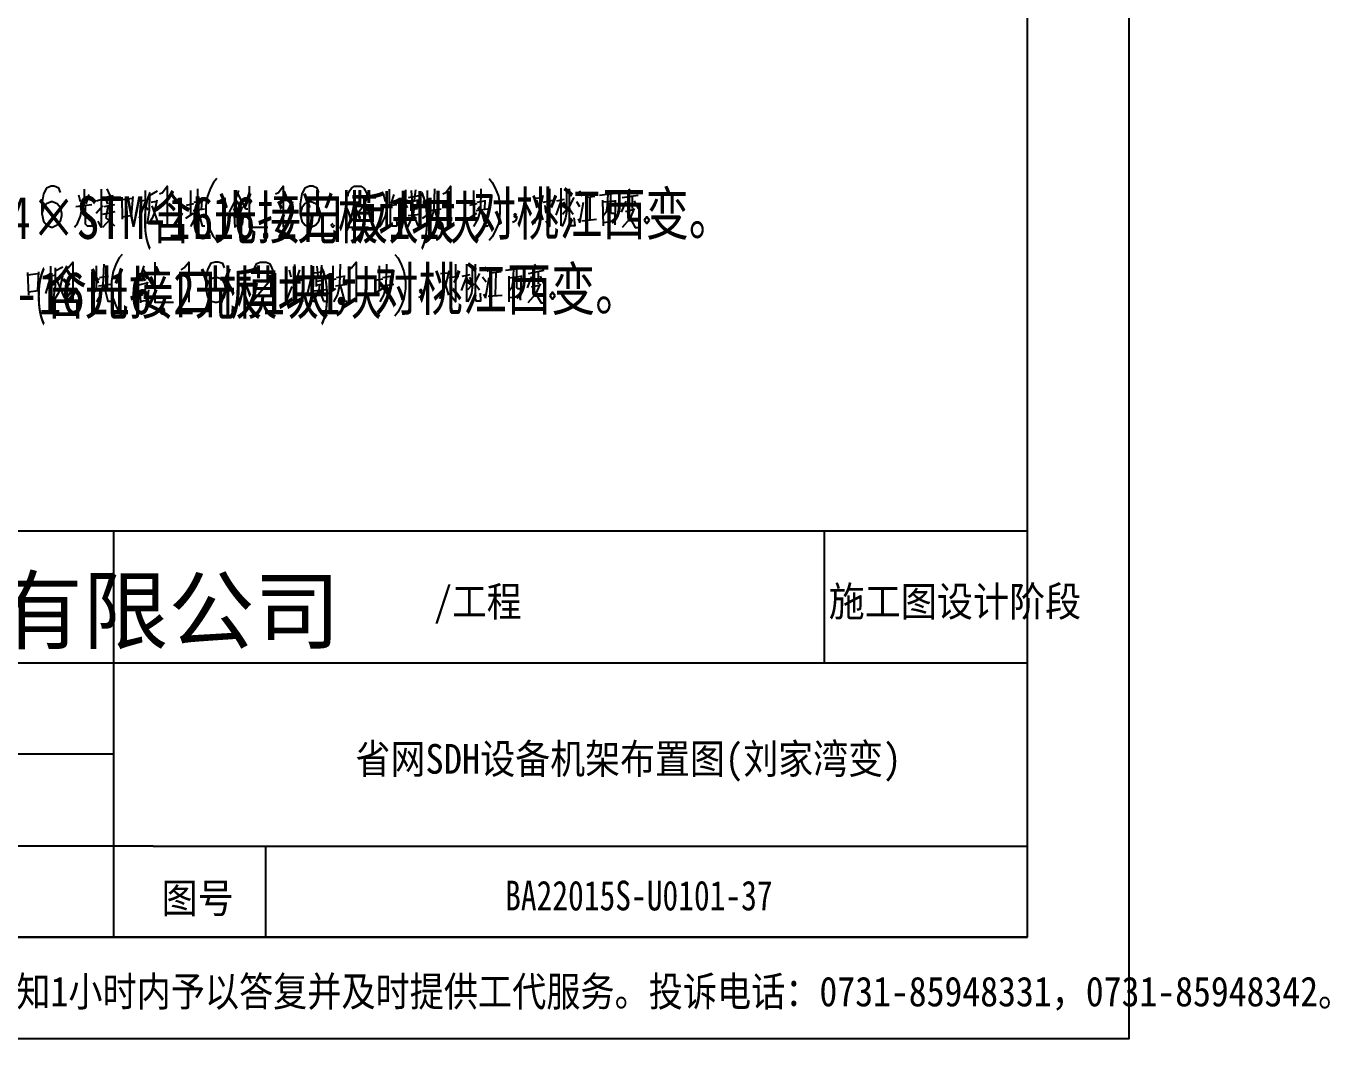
# Model space of a CAD drawing. Header units: metres. Extents: x 17 to 1264, y 17 to 859.
# Drawn here: x 899.6 to 1263.5, y 16.9 to 299.6 of the extents above; entities that cross this region are included whole.
import ezdxf

# ---------------------------------------------------------------- set-up
doc = ezdxf.new("R2010")
doc.units = ezdxf.units.M
for name, color, linetype in [('LINES', 7, 'Continuous'), ('POLYLINES', 4, 'Continuous'), ('RECTS', 7, 'Continuous'), ('TEXTS', 3, 'Continuous')]:
    doc.layers.add(name, color=color, linetype=linetype)

msp = doc.modelspace()

# ---------------------------------------------------------------- linework, layer by layer
at = {"layer": 'LINES'}
for p, q in [((1179.14, 45.22), (1179.14, 830.45)), ((914.83, 250.56), (914.39, 252.43)), ((915.83, 254.02), (915.83, 249.55)), ((916.41, 249.98), (917.27, 252.58)), ((921.02, 251.28), (919.29, 250.7)), ((921.45, 251.71), (924.04, 252.29)), ((922.46, 249.84), (922.03, 251.28)), ((922.17, 254.16), (923.03, 252.29)), ((923.32, 252.14), (923.03, 249.55)), ((926.35, 251.86), (926.49, 245.66)), ((926.35, 251.14), (929.37, 251.57)), ((926.49, 251.14), (929.37, 251.57)), ((929.08, 246.82), (929.51, 252)), ((932.83, 253.73), (932.83, 243.36)), ((934.12, 252.29), (936.28, 253.58)), ((945.5, 253.73), (945.5, 246.96)), ((958.6, 252.86), (960.91, 248.54)), ((999.93, 250.56), (999.5, 252.43)), ((1000.94, 254.02), (1000.94, 249.55)), ((1001.51, 249.98), (1002.38, 252.58)), ((1005.55, 253.87), (1005.55, 243.65)), ((1006.41, 251.71), (1009.29, 252.29)), ((1007.13, 253.73), (1007.27, 250.99)), ((1008.28, 253.87), (1007.99, 250.99)), ((1008.86, 251.14), (1008.71, 248.69)), ((1011.59, 253.73), (1011.59, 246.96)), ((1024.55, 253.73), (1024.55, 246.96)), ((1041.69, 251.57), (1043.71, 251.71)), ((1047.74, 250.85), (1049.9, 251.28)), ((1048.89, 254.3), (1048.89, 243.79)), ((1050.47, 253.87), (1050.47, 247.39)), ((1052.49, 251.71), (1051.19, 249.26)), ((1054.07, 253.58), (1054.79, 252.14)), ((1055.66, 251.71), (1058.39, 252.14)), ((1056.95, 251.86), (1056.95, 245.52)), ((1059.69, 252.43), (1064.73, 253.01)), ((1066.03, 251.71), (1070.49, 252.43)), ((1067.75, 251.86), (1067.75, 248.69)), ((1067.9, 254.16), (1068.47, 252.72)), ((1068.76, 252.14), (1068.76, 248.69)), ((917.99, 249.7), (913.53, 249.12)), ((919.15, 247.39), (921.02, 249.55)), ((921.02, 247.1), (924.47, 247.82)), ((924.33, 249.7), (921.31, 249.12)), ((922.46, 249.26), (921.88, 246.1)), ((923.32, 247.68), (922.89, 245.38)), ((932.83, 250.56), (931.24, 245.95)), ((933.69, 250.99), (931.67, 250.7)), ((932.83, 249.55), (933.69, 248.26)), ((934.55, 250.42), (935.99, 250.7)), ((946.36, 249.98), (944.35, 249.55)), ((946.22, 248.11), (949.39, 248.54)), ((946.51, 250.42), (948.52, 250.85)), ((948.67, 250.99), (948.52, 248.4)), ((957.45, 248.4), (959.75, 249.12)), ((958.46, 250.85), (959.03, 249.55)), ((959.9, 249.26), (959.03, 246.53)), ((960.91, 248.54), (961.48, 248.54)), ((1003.1, 249.7), (998.63, 249.12)), ((1005.55, 250.56), (1004.25, 245.81)), ((1004.39, 250.42), (1006.27, 250.99)), ((1005.55, 249.84), (1005.98, 248.83)), ((1006.99, 250.56), (1008.86, 250.99)), ((1006.99, 250.99), (1006.99, 247.97)), ((1006.99, 249.41), (1008.28, 249.7)), ((1006.99, 248.4), (1008.86, 248.69)), ((1012.46, 249.98), (1010.44, 249.55)), ((1012.31, 248.11), (1015.48, 248.54)), ((1012.6, 250.42), (1014.62, 250.85)), ((1014.76, 250.99), (1014.62, 248.4)), ((1025.42, 249.98), (1023.4, 249.55)), ((1025.27, 248.11), (1028.44, 248.54)), ((1025.56, 250.42), (1027.58, 250.85)), ((1027.72, 250.99), (1027.58, 248.4)), ((1042.12, 250.99), (1043.85, 245.52)), ((1043.99, 250.42), (1046.73, 250.99)), ((1044.43, 249.55), (1044.71, 247.39)), ((1048.89, 250.7), (1047.45, 246.82)), ((1048.89, 250.42), (1049.61, 248.98)), ((1049.32, 247.1), (1050.47, 248.4)), ((1049.61, 250.56), (1050.19, 249.12)), ((1051.19, 248.69), (1052.35, 247.1)), ((1054.22, 249.12), (1053.35, 250.56)), ((1054.22, 244.66), (1055.23, 250.42)), ((1060.55, 250.99), (1060.7, 243.79)), ((1064.15, 250.7), (1060.55, 250.42)), ((1064.01, 244.08), (1064.15, 250.99)), ((1067.03, 250.7), (1065.74, 247.68)), ((1066.89, 247.82), (1069.05, 248.4)), ((1069.34, 250.85), (1070.49, 248.54)), ((918.14, 243.79), (917.99, 246.1)), ((922.75, 245.52), (921.88, 246.1)), ((922.75, 245.52), (924.33, 243.79)), ((926.49, 246.38), (929.37, 246.82)), ((944.2, 245.95), (946.36, 247.39)), ((957.74, 246.82), (957.88, 243.36)), ((957.74, 246.24), (960.04, 246.38)), ((957.88, 243.79), (960.04, 244.08)), ((960.19, 246.96), (959.9, 244.22)), ((1003.24, 243.79), (1003.1, 246.1)), ((1006.27, 246.67), (1009.58, 247.1)), ((1007.85, 246.67), (1009, 243.79)), ((1010.3, 245.95), (1012.46, 247.39)), ((1023.26, 245.95), (1025.42, 247.39)), ((1036.22, 246.67), (1036.07, 246.67)), ((1054.22, 244.94), (1053.79, 245.81)), ((1054.79, 245.23), (1058.83, 245.66)), ((1009, 243.79), (1009.72, 243.79)), ((974.59, 232.99), (974.59, 228.53)), ((1022.54, 233.14), (1022.54, 222.62)), ((1041.55, 233.14), (1042.12, 231.7)), ((899.99, 230.83), (900.28, 224.5)), ((899.99, 230.11), (903.02, 230.54)), ((900.14, 230.11), (903.02, 230.54)), ((902.87, 225.79), (903.16, 230.98)), ((906.47, 229.54), (905.03, 224.93)), ((907.48, 229.97), (905.32, 229.68)), ((906.47, 232.56), (906.47, 222.34)), ((907.77, 231.26), (909.93, 232.42)), ((908.2, 229.25), (909.64, 229.68)), ((919.15, 232.7), (919.15, 225.94)), ((920.15, 229.39), (922.31, 229.82)), ((922.31, 229.97), (922.17, 227.38)), ((932.11, 229.82), (932.83, 228.53)), ((932.25, 231.84), (934.7, 227.52)), ((973.58, 229.54), (973.15, 231.41)), ((975.16, 228.96), (976.03, 231.55)), ((978.04, 229.25), (979.91, 229.82)), ((979.19, 229.54), (978.04, 224.78)), ((979.19, 232.85), (979.19, 222.62)), ((980.06, 230.69), (982.94, 231.12)), ((980.63, 229.54), (982.51, 229.82)), ((980.63, 229.82), (980.63, 226.94)), ((980.78, 232.56), (981.07, 229.82)), ((982.07, 232.85), (981.79, 229.82)), ((982.65, 230.11), (982.36, 227.66)), ((985.24, 232.7), (985.24, 225.94)), ((986.25, 229.39), (988.41, 229.82)), ((988.41, 229.97), (988.27, 227.38)), ((998.2, 232.7), (998.2, 225.94)), ((999.21, 229.39), (1001.37, 229.82)), ((1001.37, 229.97), (1001.23, 227.38)), ((1015.34, 230.54), (1017.35, 230.69)), ((1015.91, 229.82), (1017.5, 224.5)), ((1017.64, 229.39), (1020.38, 229.82)), ((1022.54, 229.68), (1021.1, 225.79)), ((1021.39, 229.82), (1023.55, 230.26)), ((1023.4, 229.54), (1023.98, 228.1)), ((1024.12, 232.85), (1024.12, 226.37)), ((1026.14, 230.54), (1024.99, 228.24)), ((1028.01, 228.1), (1027, 229.54)), ((1027.72, 232.42), (1028.59, 231.12)), ((1027.87, 223.63), (1028.87, 229.39)), ((1029.31, 230.69), (1032.19, 231.12)), ((1030.75, 230.83), (1030.6, 224.5)), ((1033.48, 231.41), (1038.38, 231.98)), ((1034.35, 229.82), (1034.35, 222.62)), ((1037.95, 229.68), (1034.35, 229.25)), ((1037.66, 223.06), (1037.95, 229.97)), ((1040.68, 229.68), (1039.53, 226.51)), ((1039.82, 230.54), (1044.28, 231.41)), ((1041.4, 230.83), (1041.4, 227.66)), ((1042.55, 231.12), (1042.55, 227.66)), ((1043.13, 229.82), (1044.14, 227.52)), ((900.28, 225.36), (903.02, 225.79)), ((906.47, 228.53), (907.34, 227.23)), ((917.85, 224.93), (920.01, 226.37)), ((920.01, 228.96), (917.99, 228.53)), ((919.87, 227.09), (923.18, 227.52)), ((931.1, 227.38), (933.4, 227.95)), ((931.39, 225.79), (931.53, 222.34)), ((933.55, 228.24), (932.68, 225.5)), ((933.83, 225.94), (933.55, 223.2)), ((934.7, 227.52), (935.27, 227.52)), ((976.89, 228.67), (972.28, 228.1)), ((972.35, 222.91), (973.87, 226.94)), ((979.19, 228.82), (979.63, 227.81)), ((979.91, 225.65), (983.23, 226.08)), ((980.63, 228.38), (982.07, 228.53)), ((980.63, 227.23), (982.65, 227.66)), ((981.5, 225.65), (982.65, 222.77)), ((983.95, 224.93), (986.11, 226.37)), ((986.11, 228.96), (984.09, 228.53)), ((985.96, 227.09), (989.27, 227.52)), ((996.91, 224.93), (999.07, 226.37)), ((999.07, 228.96), (997.05, 228.53)), ((998.92, 227.09), (1002.23, 227.52)), ((1009.87, 225.65), (1009.72, 225.65)), ((1018.07, 228.53), (1018.36, 226.37)), ((1022.54, 229.25), (1023.4, 227.81)), ((1022.97, 226.08), (1024.12, 227.38)), ((1024.99, 227.66), (1026.14, 225.94)), ((1040.68, 226.8), (1042.84, 227.23)), ((931.39, 225.22), (933.69, 225.36)), ((931.53, 222.77), (933.69, 223.06)), ((976.89, 222.62), (976.75, 225.07)), ((982.65, 222.77), (983.37, 222.77)), ((1027.87, 223.92), (1027.43, 224.78)), ((1028.59, 224.21), (1032.47, 224.5)), ((668.87, 158.69), (1179.07, 158.69)), ((924.04, 158.69), (924.04, 45.36)), ((1122.47, 121.82), (1122.47, 158.83)), ((1179.07, 158.69), (1179.07, 45.22)), ((668.87, 121.82), (1179.07, 121.82)), ((924.04, 96.34), (668.87, 96.34)), ((935.13, 70.7), (668.87, 70.7)), ((935.13, 70.7), (1179.07, 70.7)), ((966.52, 45.22), (966.52, 70.7)), ((87.76, 45.22), (1179.14, 45.22)), ((1179.07, 45.22), (668.87, 45.22))]:
    msp.add_line(p, q, dxfattribs=at)
at = {"layer": 'POLYLINES'}
for points in [[(909.21, 253.15), (908.78, 254.3), (907.48, 254.88), (906.62, 254.88), (905.32, 254.3), (904.46, 252.72), (904.03, 249.98), (904.03, 247.25), (904.46, 245.09), (905.32, 244.08), (906.62, 243.5), (907.05, 243.5), (908.35, 244.08), (909.21, 245.09), (909.64, 246.67), (909.64, 247.25), (909.21, 248.83), (908.35, 249.98), (907.05, 250.56), (906.62, 250.56), (905.32, 249.98), (904.46, 248.83), (904.03, 247.25)], [(936.86, 252.72), (937.72, 253.15), (939.02, 254.88), (939.02, 243.5)], [(952.84, 257.04), (951.98, 255.89), (951.11, 254.3), (950.25, 252.14), (949.82, 249.41), (949.82, 247.25), (950.25, 244.51), (951.11, 242.35), (951.98, 240.77), (952.84, 239.76)], [(961.91, 254.88), (961.91, 243.5), (967.1, 243.5)], [(969.26, 252.72), (970.12, 253.15), (971.42, 254.88), (971.42, 243.5)], [(981.35, 253.15), (980.92, 254.3), (979.63, 254.88), (978.76, 254.88), (977.47, 254.3), (976.6, 252.72), (976.17, 249.98), (976.17, 247.25), (976.6, 245.09), (977.47, 244.08), (978.76, 243.5), (979.19, 243.5), (980.49, 244.08), (981.35, 245.09), (981.79, 246.67), (981.79, 247.25), (981.35, 248.83), (980.49, 249.98), (979.19, 250.56), (978.76, 250.56), (977.47, 249.98), (976.6, 248.83), (976.17, 247.25)], [(989.56, 252.14), (989.56, 252.72), (989.99, 253.73), (990.43, 254.3), (991.29, 254.88), (993.02, 254.88), (993.88, 254.3), (994.31, 253.73), (994.75, 252.72), (994.75, 251.57), (994.31, 250.56), (993.45, 248.83), (989.13, 243.5), (995.18, 243.5)], [(1015.91, 252.72), (1016.78, 253.15), (1018.07, 254.88), (1018.07, 243.5)], [(1028.87, 257.04), (1029.74, 255.89), (1030.6, 254.3), (1031.47, 252.14), (1031.9, 249.41), (1031.9, 247.25), (1031.47, 244.51), (1030.6, 242.35), (1029.74, 240.77), (1028.87, 239.76)], [(920.59, 254.02), (920.59, 243.5), (919.72, 245.09)], [(934.12, 253.15), (933.98, 248.11), (933.4, 244.51)], [(947.51, 254.16), (947.37, 248.4), (946.65, 245.81), (945.5, 243.65)], [(958.89, 253.73), (957.88, 250.85), (956.3, 247.68)], [(1013.61, 254.16), (1013.47, 248.4), (1012.75, 245.81), (1011.59, 243.65)], [(1026.57, 254.16), (1026.43, 248.4), (1025.71, 245.81), (1024.55, 243.65)], [(1043.85, 252.29), (1042.99, 248.54), (1041.4, 244.51)], [(1045.72, 254.16), (1045.72, 243.65), (1044.71, 245.09)], [(1051.19, 254.16), (1051.19, 244.51), (1051.63, 243.94), (1052.92, 243.94), (1052.63, 246.1)], [(1061.99, 252.72), (1061.85, 249.41), (1061.56, 247.68), (1060.7, 246.53)], [(1062.71, 252.86), (1062.71, 247.68), (1063, 247.39), (1063.72, 247.39)], [(913.1, 243.5), (913.96, 244.51), (914.83, 246.53), (915.4, 249.41)], [(916.12, 249.7), (916.12, 244.37), (916.7, 243.79), (918.14, 243.79)], [(936.14, 250.99), (935.42, 247.39), (934.84, 245.95), (933.69, 244.22)], [(934.7, 249.41), (936.43, 244.8), (936.86, 244.8)], [(947.51, 248.4), (948.81, 243.79), (949.53, 243.79)], [(998.2, 243.5), (998.92, 244.51), (999.93, 246.53), (1000.51, 249.41)], [(1001.23, 249.7), (1001.23, 244.37), (1001.8, 243.79), (1003.24, 243.79)], [(1007.85, 248.4), (1007.71, 247.1), (1006.12, 243.5)], [(1013.61, 248.4), (1014.91, 243.79), (1015.63, 243.79)], [(1026.57, 248.4), (1027.87, 243.79), (1028.59, 243.79)], [(1050.47, 247.54), (1050.19, 246.1), (1049.75, 244.66), (1049.18, 243.65)], [(1069.34, 248.69), (1068.19, 245.81), (1066.03, 243.36)], [(921.02, 243.5), (922.17, 244.66), (922.89, 245.38)], [(985.24, 244.51), (984.81, 244.08), (985.24, 243.5), (985.67, 244.08)], [(1036.51, 246.53), (1036.51, 245.95), (1036.36, 245.38), (1035.79, 244.94), (1035.35, 244.8)], [(1036.52, 246.69), (1036.14, 247.16), (1035.76, 246.69)], [(1035.76, 246.69), (1036.14, 246.22), (1036.52, 246.69)], [(1036.42, 246.69), (1036.14, 247.04), (1035.86, 246.69)], [(1035.86, 246.69), (1036.14, 246.33), (1036.42, 246.69)], [(1036.33, 246.69), (1036.14, 246.92), (1035.95, 246.69)], [(1035.95, 246.69), (1036.14, 246.45), (1036.33, 246.69)], [(1060.7, 244.8), (1063.58, 245.09), (1064.01, 244.37)], [(1067.47, 247.25), (1069.63, 243.36), (1070.78, 243.36)], [(1073.65, 245.39), (1072.89, 246.33), (1072.14, 245.39)], [(1072.14, 245.39), (1072.89, 244.44), (1073.65, 245.39)], [(1073.56, 245.39), (1072.89, 246.22), (1072.23, 245.39)], [(1072.23, 245.39), (1072.89, 244.56), (1073.56, 245.39)], [(910.51, 231.55), (911.37, 232.13), (912.67, 233.71), (912.67, 222.48)], [(921.31, 233.14), (921.02, 227.23), (920.44, 224.64), (919.29, 222.62)], [(926.49, 235.87), (925.63, 234.86), (924.76, 233.28), (923.9, 231.12), (923.47, 228.38), (923.47, 226.22), (923.9, 223.49), (924.76, 221.33), (925.63, 219.74), (926.49, 218.59)], [(935.56, 233.71), (935.56, 222.48), (940.75, 222.48)], [(942.91, 231.55), (943.77, 232.13), (945.07, 233.71), (945.07, 222.48)], [(955, 232.13), (954.57, 233.28), (953.27, 233.71), (952.41, 233.71), (951.11, 233.28), (950.25, 231.55), (949.82, 228.96), (949.82, 226.22), (950.25, 224.06), (951.11, 222.91), (952.41, 222.48), (952.84, 222.48), (954.14, 222.91), (955, 224.06), (955.43, 225.65), (955.43, 226.22), (955, 227.81), (954.14, 228.96), (952.84, 229.39), (952.41, 229.39), (951.11, 228.96), (950.25, 227.81), (949.82, 226.22)], [(963.21, 231.12), (963.21, 231.55), (963.64, 232.7), (964.07, 233.28), (964.94, 233.71), (966.67, 233.71), (967.53, 233.28), (967.96, 232.7), (968.39, 231.55), (968.39, 230.54), (967.96, 229.39), (967.1, 227.81), (962.78, 222.48), (968.83, 222.48)], [(987.26, 233.14), (987.11, 227.23), (986.54, 224.64), (985.39, 222.62)], [(989.56, 231.55), (990.43, 232.13), (991.72, 233.71), (991.72, 222.48)], [(1000.22, 233.14), (1000.07, 227.23), (999.5, 224.64), (998.35, 222.62)], [(1002.52, 235.87), (1003.39, 234.86), (1004.25, 233.28), (1005.11, 231.12), (1005.55, 228.38), (1005.55, 226.22), (1005.11, 223.49), (1004.25, 221.33), (1003.39, 219.74), (1002.52, 218.59)], [(1019.51, 233.14), (1019.51, 222.62), (1018.36, 224.06)], [(1024.99, 233.14), (1024.99, 223.34), (1025.27, 222.91), (1026.57, 222.91), (1026.43, 225.07)], [(907.77, 232.13), (907.77, 227.09), (907.19, 223.34)], [(909.79, 229.82), (909.07, 226.37), (908.63, 224.93), (907.48, 223.2)], [(932.54, 232.7), (931.53, 229.82), (929.95, 226.66)], [(1017.64, 231.26), (1016.78, 227.52), (1015.05, 223.49)], [(1035.64, 231.7), (1035.5, 228.38), (1035.21, 226.66), (1034.35, 225.5)], [(1036.51, 231.84), (1036.51, 226.66), (1036.79, 226.37), (1037.37, 226.37)], [(908.35, 228.38), (910.22, 223.78), (910.51, 223.78)], [(921.31, 227.23), (922.46, 222.77), (923.18, 222.77)], [(975.02, 228.53), (975.02, 223.2), (975.45, 222.77), (976.89, 222.77)], [(981.5, 227.38), (981.35, 225.94), (979.77, 222.48)], [(987.26, 227.23), (988.55, 222.77), (989.27, 222.77)], [(1000.22, 227.23), (1001.51, 222.77), (1002.23, 222.77)], [(1010.21, 225.63), (1009.83, 226.1), (1009.45, 225.63)], [(1009.45, 225.63), (1009.83, 225.16), (1010.21, 225.63)], [(1010.11, 225.63), (1009.83, 225.99), (1009.55, 225.63)], [(1009.55, 225.63), (1009.83, 225.28), (1010.11, 225.63)], [(1010.02, 225.63), (1009.83, 225.87), (1009.64, 225.63)], [(1009.64, 225.63), (1009.83, 225.39), (1010.02, 225.63)], [(1024.12, 226.51), (1023.98, 225.07), (1023.4, 223.63), (1022.83, 222.62)], [(1043.13, 227.66), (1041.83, 224.78), (1039.67, 222.34)], [(1041.11, 226.22), (1043.42, 222.34), (1044.43, 222.34)], [(958.89, 223.49), (958.46, 222.91), (958.89, 222.48), (959.32, 222.91)], [(1010.15, 225.5), (1010.15, 224.93), (1010.01, 224.35), (1009.58, 223.92), (1009.15, 223.78)], [(1034.35, 223.78), (1037.23, 224.06), (1037.66, 223.2)], [(1047.34, 224.33), (1046.59, 225.28), (1045.83, 224.33)], [(1045.83, 224.33), (1046.59, 223.39), (1047.34, 224.33)], [(1047.25, 224.33), (1046.59, 225.16), (1045.92, 224.33)], [(1045.92, 224.33), (1046.59, 223.51), (1047.25, 224.33)]]:
    msp.add_lwpolyline(points, dxfattribs=at)
at = {"layer": 'RECTS'}
msp.add_lwpolyline([(16.84, 858.82), (1207.43, 858.82), (1207.43, 16.85), (16.84, 16.85)], dxfattribs=at)

# ---------------------------------------------------------------- texts
at = {"layer": 'TEXTS'}
for s, height, width, p in [('，对桃江西变。', 11.88, 0.780303, (1012.31, 241.27)), ('刘家湾变现有省网A1平面SDH设备OSN 1800V（98P）扩容4×STM-16光接口板1块', 11.88, 0.788839, (591.26, 240.18)), ('(', 11.88, 0.433068, (931.53, 240.18)), ('含L16.2光模块1块', 11.88, 0.73062, (934.55, 240.18)), (')', 11.88, 0.433068, (1009.29, 240.18)), ('刘家湾变现有省网A2平面SDH设备S385（88P）扩容4×STM-16光接口板1块', 11.88, 0.800815, (582.19, 219.15)), ('，对桃江西变。', 11.88, 0.798291, (984.52, 220.25)), ('(', 11.88, 0.443051, (901.87, 219.15)), ('含L16.2光模块1块', 11.88, 0.746806, (905.03, 219.15)), (')', 11.88, 0.443051, (981.35, 219.15)), ('湖南经研电力设计有限公司', 17.78, 1.03637, (699.83, 127.55)), ('/工程', 8.3, 0.897436, (1013.47, 134.81)), ('施工图设计阶段', 8.3, 0.933333, (1123.63, 134.81)), ('省网SDH设备机架布置图(刘家湾变)', 8.3, 0.904167, (991.58, 90.89)), ('图号', 8.3, 0.933333, (937.43, 52.01)), ('BA22015S-U0101-37', 8.3, 0.777778, (1033.34, 52.73)), ('服务承诺：接到您通知1小时内予以答复并及时提供工代服务。投诉电话：0731-85948331，0731-85948342。', 8.3, 0.883134, (811.15, 25.94))]:
    msp.add_text(s, height=height, dxfattribs=dict(at, width=width)).set_placement(p)

doc.saveas('drawing.dxf')
